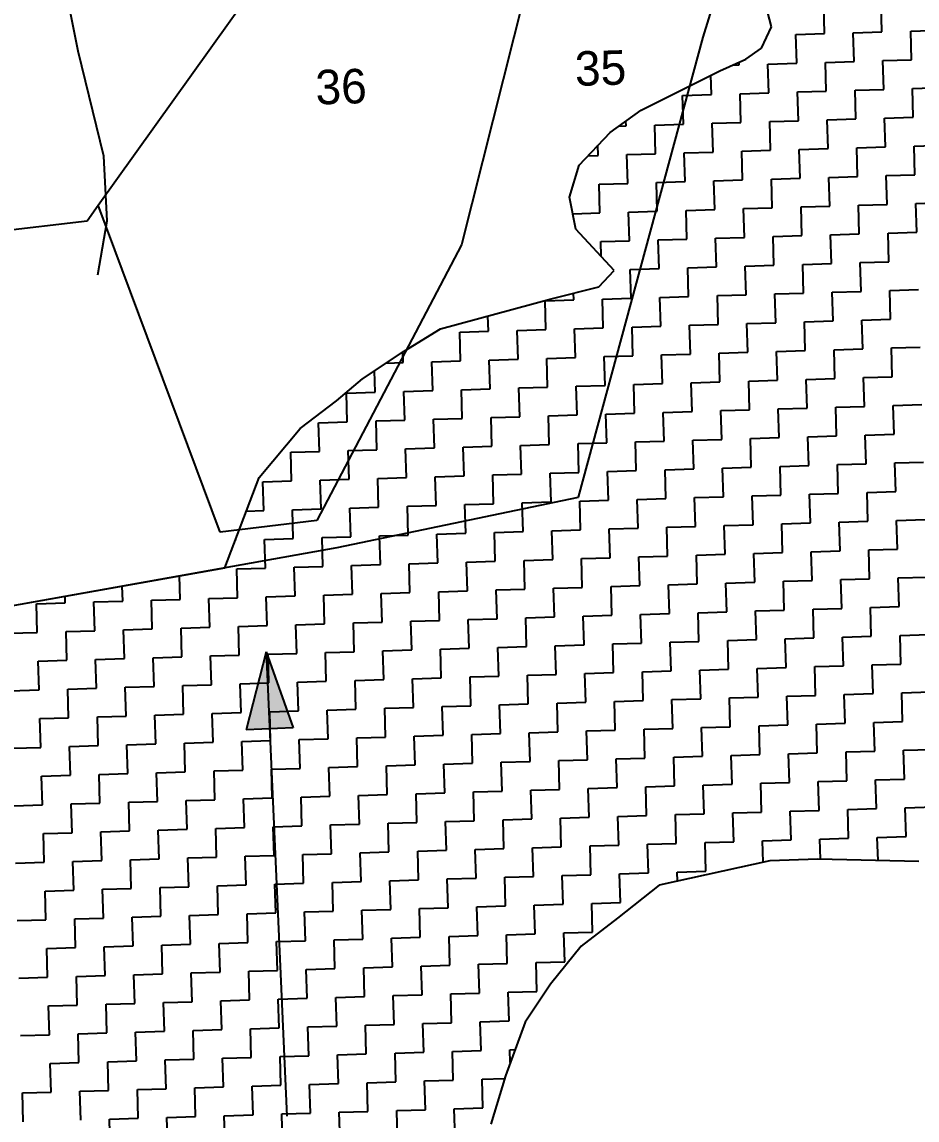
# Model space of a CAD drawing. Header units: metres. Extents: x 289662 to 290738, y 2016260 to 2018343.
# Drawn here: x 290261.8 to 290377.8, y 2016760.5 to 2016902.7 of the extents above; entities that cross this region are included whole.
import ezdxf
from ezdxf.enums import TextEntityAlignment as Align

# ---------------------------------------------------------------- set-up
doc = ezdxf.new("R2010")
doc.units = ezdxf.units.M
for name, color, linetype in [('LINE_WATER', 4, 'Continuous'), ('POLY_HATCH', 12, 'Continuous'), ('POLY_PARCEL', 6, 'Continuous'), ('TEXT_PARCEL', 7, 'Continuous')]:
    doc.layers.add(name, color=color, linetype=linetype)
doc.styles.add('TEXT_MAP', font='', dxfattribs={"height": 2.5})
doc.styles.get('TEXT_MAP').set_extended_font_data('Kruti Dev 050')

msp = doc.modelspace()

# ---------------------------------------------------------------- hatches: boundary and pattern name
h = msp.add_hatch(color=256)
h.paths.add_polyline_path([(290293.94, 2016811.14), (290296.99, 2016811.28), (290293.49, 2016821.13)])
h.paths.add_polyline_path([(290293.49, 2016821.13), (290290.88, 2016811.01), (290293.94, 2016811.14)])

# ---------------------------------------------------------------- linework, layer by layer
for points in [[(290293.49, 2016821.13), (290290.88, 2016811.01)], [(290293.49, 2016821.13), (290296.17, 2016760.95)], [(290293.49, 2016821.13), (290296.99, 2016811.28)], [(290296.99, 2016811.28), (290290.88, 2016811.01)]]:
    msp.add_lwpolyline(points)
at = {"layer": 'LINE_WATER'}
for p, q in [((290269.13, 2016898.96), (290267.41, 2016907.5)), ((290272.47, 2016885.35), (290269.13, 2016898.96)), ((290272.9, 2016876.95), (290272.47, 2016885.35)), ((290271.65, 2016869.97), (290272.9, 2016876.95))]:
    msp.add_line(p, q, dxfattribs=at)
at = {"layer": 'POLY_HATCH'}
for p, q in [((290358.98, 2016902.12), (290355.04, 2016917.05)), ((290357.68, 2016899.33), (290358.98, 2016902.12)), ((290355.66, 2016897.9), (290357.68, 2016899.33)), ((290352.26, 2016896.42), (290355.66, 2016897.9)), ((290342.09, 2016891.3), (290352.26, 2016896.42)), ((290338.04, 2016888.42), (290342.09, 2016891.3)), ((290334.04, 2016884.17), (290338.04, 2016888.42)), ((290332.79, 2016880.01), (290334.04, 2016884.17)), ((290333.6, 2016875.9), (290332.79, 2016880.01)), ((290338.58, 2016870.54), (290333.6, 2016875.9)), ((290336.58, 2016868.42), (290338.58, 2016870.54)), ((290330.43, 2016866.86), (290336.58, 2016868.42)), ((290316.08, 2016862.99), (290330.43, 2016866.86)), ((290311.35, 2016860.09), (290316.08, 2016862.99)), ((290305.95, 2016856.49), (290311.35, 2016860.09)), ((290302.59, 2016853.64), (290305.95, 2016856.49)), ((290297.88, 2016850.06), (290302.59, 2016853.64)), ((290292.56, 2016843.7), (290297.88, 2016850.06)), ((290288.14, 2016832.03), (290292.56, 2016843.7)), ((290260.43, 2016827.08), (290288.14, 2016832.03)), ((290358.77, 2016794.07), (290344.41, 2016790.89)), ((290364.96, 2016794.25), (290358.77, 2016794.07)), ((290378.05, 2016793.96), (290364.96, 2016794.25)), ((290344.41, 2016790.89), (290339.03, 2016786.6)), ((290339.03, 2016786.6), (290334.31, 2016783.01)), ((290334.31, 2016783.01), (290330.33, 2016778.08)), ((290330.33, 2016778.08), (290327.03, 2016773.16)), ((290327.03, 2016773.16), (290324.49, 2016766.2)), ((290324.49, 2016766.2), (290322.61, 2016759.95))]:
    msp.add_line(p, q, dxfattribs=at)
at = {"layer": 'POLY_HATCH', "linetype": 'Continuous'}
for p, q in [((290365.84, 2016901.22), (290365.73, 2016904.94)), ((290373.28, 2016901.44), (290373.17, 2016905.16)), ((290362.12, 2016901.1), (290365.84, 2016901.22)), ((290362.23, 2016897.38), (290362.12, 2016901.1)), ((290369.56, 2016901.33), (290373.28, 2016901.44)), ((290369.67, 2016897.6), (290369.56, 2016901.33)), ((290377.01, 2016901.55), (290380.73, 2016901.66)), ((290377.12, 2016897.83), (290377.01, 2016901.55)), ((290354.78, 2016897.16), (290354.77, 2016897.51)), ((290365.95, 2016897.49), (290369.67, 2016897.6)), ((290373.4, 2016897.72), (290377.12, 2016897.83)), ((290373.51, 2016893.99), (290373.4, 2016897.72)), ((290353.91, 2016897.13), (290354.78, 2016897.16)), ((290358.51, 2016897.27), (290362.23, 2016897.38)), ((290358.62, 2016893.55), (290358.51, 2016897.27)), ((290366.06, 2016893.77), (290365.95, 2016897.49)), ((290351.17, 2016893.32), (290351.1, 2016895.83)), ((290347.45, 2016893.21), (290351.17, 2016893.32)), ((290354.89, 2016893.44), (290358.62, 2016893.55)), ((290355.01, 2016889.71), (290354.89, 2016893.44)), ((290362.34, 2016893.66), (290366.06, 2016893.77)), ((290362.45, 2016889.94), (290362.34, 2016893.66)), ((290369.79, 2016893.88), (290373.51, 2016893.99)), ((290369.9, 2016890.16), (290369.79, 2016893.88)), ((290377.23, 2016894.11), (290380.95, 2016894.22)), ((290377.34, 2016890.38), (290377.23, 2016894.11)), ((290347.56, 2016889.49), (290347.45, 2016893.21)), ((290339.19, 2016889.24), (290340.12, 2016889.27)), ((290340.12, 2016889.27), (290340.1, 2016889.88)), ((290343.84, 2016889.38), (290347.56, 2016889.49)), ((290343.95, 2016885.66), (290343.84, 2016889.38)), ((290351.28, 2016889.6), (290355.01, 2016889.71)), ((290351.39, 2016885.88), (290351.28, 2016889.6)), ((290358.73, 2016889.83), (290362.45, 2016889.94)), ((290358.84, 2016886.1), (290358.73, 2016889.83)), ((290366.17, 2016890.05), (290369.9, 2016890.16)), ((290366.29, 2016886.33), (290366.17, 2016890.05)), ((290373.62, 2016890.27), (290377.34, 2016890.38)), ((290373.73, 2016886.55), (290373.62, 2016890.27)), ((290336.5, 2016885.43), (290336.46, 2016886.75)), ((290362.56, 2016886.21), (290366.29, 2016886.33)), ((290362.67, 2016882.49), (290362.56, 2016886.21)), ((290370.01, 2016886.44), (290373.73, 2016886.55)), ((290370.12, 2016882.71), (290370.01, 2016886.44)), ((290377.45, 2016886.66), (290381.18, 2016886.77)), ((290377.56, 2016882.94), (290377.45, 2016886.66)), ((290335.19, 2016885.39), (290336.5, 2016885.43)), ((290340.23, 2016885.54), (290343.95, 2016885.66)), ((290340.34, 2016881.82), (290340.23, 2016885.54)), ((290347.67, 2016885.77), (290351.39, 2016885.88)), ((290347.78, 2016882.05), (290347.67, 2016885.77)), ((290355.12, 2016885.99), (290358.84, 2016886.1)), ((290355.23, 2016882.27), (290355.12, 2016885.99)), ((290344.06, 2016881.93), (290347.78, 2016882.05)), ((290344.17, 2016878.21), (290344.06, 2016881.93)), ((290351.51, 2016882.16), (290355.23, 2016882.27)), ((290351.62, 2016878.43), (290351.51, 2016882.16)), ((290358.95, 2016882.38), (290362.67, 2016882.49)), ((290359.06, 2016878.66), (290358.95, 2016882.38)), ((290366.4, 2016882.6), (290370.12, 2016882.71)), ((290366.51, 2016878.88), (290366.4, 2016882.6)), ((290373.84, 2016882.83), (290377.56, 2016882.94)), ((290373.95, 2016879.1), (290373.84, 2016882.83)), ((290336.62, 2016881.71), (290340.34, 2016881.82)), ((290336.73, 2016877.99), (290336.62, 2016881.71)), ((290370.23, 2016878.99), (290373.95, 2016879.1)), ((290377.68, 2016879.21), (290381.4, 2016879.33)), ((290377.79, 2016875.49), (290377.68, 2016879.21)), ((290333.21, 2016877.88), (290336.73, 2016877.99)), ((290340.45, 2016878.1), (290344.17, 2016878.21)), ((290340.56, 2016874.38), (290340.45, 2016878.1)), ((290347.89, 2016878.32), (290351.62, 2016878.43)), ((290348.01, 2016874.6), (290347.89, 2016878.32)), ((290355.34, 2016878.55), (290359.06, 2016878.66)), ((290355.45, 2016874.82), (290355.34, 2016878.55)), ((290362.79, 2016878.77), (290366.51, 2016878.88)), ((290362.9, 2016875.05), (290362.79, 2016878.77)), ((290370.34, 2016875.27), (290370.23, 2016878.99)), ((290351.73, 2016874.71), (290355.45, 2016874.82)), ((290359.17, 2016874.93), (290362.9, 2016875.05)), ((290359.29, 2016871.21), (290359.17, 2016874.93)), ((290366.62, 2016875.16), (290370.34, 2016875.27)), ((290366.73, 2016871.43), (290366.62, 2016875.16)), ((290374.07, 2016875.38), (290377.79, 2016875.49)), ((290374.18, 2016871.66), (290374.07, 2016875.38)), ((290336.84, 2016874.27), (290340.56, 2016874.38)), ((290336.9, 2016872.35), (290336.84, 2016874.27)), ((290344.28, 2016874.49), (290348.01, 2016874.6)), ((290344.4, 2016870.77), (290344.28, 2016874.49)), ((290351.84, 2016870.99), (290351.73, 2016874.71)), ((290340.67, 2016870.65), (290344.4, 2016870.77)), ((290340.78, 2016866.93), (290340.67, 2016870.65)), ((290348.12, 2016870.88), (290351.84, 2016870.99)), ((290348.23, 2016867.15), (290348.12, 2016870.88)), ((290355.56, 2016871.1), (290359.29, 2016871.21)), ((290355.67, 2016867.38), (290355.56, 2016871.1)), ((290363.01, 2016871.32), (290366.73, 2016871.43)), ((290363.12, 2016867.6), (290363.01, 2016871.32)), ((290370.45, 2016871.55), (290374.18, 2016871.66)), ((290370.57, 2016867.82), (290370.45, 2016871.55)), ((290366.84, 2016867.71), (290370.57, 2016867.82)), ((290366.95, 2016863.99), (290366.84, 2016867.71)), ((290374.29, 2016867.93), (290378.01, 2016868.05)), ((290374.4, 2016864.21), (290374.29, 2016867.93)), ((290329.62, 2016866.6), (290333.34, 2016866.71)), ((290329.73, 2016862.87), (290329.62, 2016866.6)), ((290333.34, 2016866.71), (290333.31, 2016867.59)), ((290337.06, 2016866.82), (290340.78, 2016866.93)), ((290337.17, 2016863.1), (290337.06, 2016866.82)), ((290344.51, 2016867.04), (290348.23, 2016867.15)), ((290344.62, 2016863.32), (290344.51, 2016867.04)), ((290351.95, 2016867.27), (290355.67, 2016867.38)), ((290352.06, 2016863.54), (290351.95, 2016867.27)), ((290359.4, 2016867.49), (290363.12, 2016867.6)), ((290359.51, 2016863.77), (290359.4, 2016867.49)), ((290322.28, 2016862.65), (290322.22, 2016864.65)), ((290348.34, 2016863.43), (290352.06, 2016863.54)), ((290348.45, 2016859.71), (290348.34, 2016863.43)), ((290355.79, 2016863.65), (290359.51, 2016863.77)), ((290355.9, 2016859.93), (290355.79, 2016863.65)), ((290363.23, 2016863.88), (290366.95, 2016863.99)), ((290363.34, 2016860.16), (290363.23, 2016863.88)), ((290370.68, 2016864.1), (290374.4, 2016864.21)), ((290370.79, 2016860.38), (290370.68, 2016864.1)), ((290318.56, 2016862.54), (290322.28, 2016862.65)), ((290318.67, 2016858.82), (290318.56, 2016862.54)), ((290326, 2016862.76), (290329.73, 2016862.87)), ((290326.12, 2016859.04), (290326, 2016862.76)), ((290333.45, 2016862.99), (290337.17, 2016863.1)), ((290333.56, 2016859.26), (290333.45, 2016862.99)), ((290340.9, 2016863.21), (290344.62, 2016863.32)), ((290341.01, 2016859.49), (290340.9, 2016863.21)), ((290374.51, 2016860.49), (290378.23, 2016860.6)), ((290311.23, 2016858.59), (290311.18, 2016859.98)), ((290329.84, 2016859.15), (290333.56, 2016859.26)), ((290329.95, 2016855.43), (290329.84, 2016859.15)), ((290337.28, 2016859.37), (290341.01, 2016859.49)), ((290337.4, 2016855.65), (290337.28, 2016859.37)), ((290344.73, 2016859.6), (290348.45, 2016859.71)), ((290344.84, 2016855.87), (290344.73, 2016859.6)), ((290352.17, 2016859.82), (290355.9, 2016859.93)), ((290352.29, 2016856.1), (290352.17, 2016859.82)), ((290359.62, 2016860.04), (290363.34, 2016860.16)), ((290359.73, 2016856.32), (290359.62, 2016860.04)), ((290367.07, 2016860.27), (290370.79, 2016860.38)), ((290367.18, 2016856.54), (290367.07, 2016860.27)), ((290374.62, 2016856.77), (290374.51, 2016860.49)), ((290309, 2016858.53), (290311.23, 2016858.59)), ((290314.95, 2016858.71), (290318.67, 2016858.82)), ((290315.06, 2016854.98), (290314.95, 2016858.71)), ((290322.39, 2016858.93), (290326.12, 2016859.04)), ((290322.5, 2016855.21), (290322.39, 2016858.93)), ((290307.61, 2016854.76), (290307.53, 2016857.55)), ((290356.01, 2016856.21), (290359.73, 2016856.32)), ((290363.45, 2016856.43), (290367.18, 2016856.54)), ((290363.57, 2016852.71), (290363.45, 2016856.43)), ((290370.9, 2016856.66), (290374.62, 2016856.77)), ((290371.01, 2016852.93), (290370.9, 2016856.66)), ((290311.34, 2016854.87), (290315.06, 2016854.98)), ((290311.45, 2016851.15), (290311.34, 2016854.87)), ((290318.78, 2016855.09), (290322.5, 2016855.21)), ((290318.89, 2016851.37), (290318.78, 2016855.09)), ((290326.23, 2016855.32), (290329.95, 2016855.43)), ((290326.34, 2016851.59), (290326.23, 2016855.32)), ((290333.67, 2016855.54), (290337.4, 2016855.65)), ((290333.78, 2016851.82), (290333.67, 2016855.54)), ((290341.12, 2016855.76), (290344.84, 2016855.87)), ((290341.23, 2016852.04), (290341.12, 2016855.76)), ((290348.56, 2016855.99), (290352.29, 2016856.1)), ((290348.68, 2016852.26), (290348.56, 2016855.99)), ((290356.12, 2016852.49), (290356.01, 2016856.21)), ((290303.89, 2016854.65), (290307.61, 2016854.76)), ((290304, 2016850.93), (290303.89, 2016854.65)), ((290337.51, 2016851.93), (290341.23, 2016852.04)), ((290344.95, 2016852.15), (290348.68, 2016852.26)), ((290345.06, 2016848.43), (290344.95, 2016852.15)), ((290352.4, 2016852.38), (290356.12, 2016852.49)), ((290352.51, 2016848.65), (290352.4, 2016852.38)), ((290359.84, 2016852.6), (290363.57, 2016852.71)), ((290359.95, 2016848.88), (290359.84, 2016852.6)), ((290367.29, 2016852.82), (290371.01, 2016852.93)), ((290367.4, 2016849.1), (290367.29, 2016852.82)), ((290374.73, 2016853.04), (290378.46, 2016853.16)), ((290374.85, 2016849.32), (290374.73, 2016853.04)), ((290300.28, 2016850.81), (290304, 2016850.93)), ((290300.39, 2016847.09), (290300.28, 2016850.81)), ((290307.73, 2016851.04), (290311.45, 2016851.15)), ((290307.84, 2016847.31), (290307.73, 2016851.04)), ((290315.17, 2016851.26), (290318.89, 2016851.37)), ((290315.28, 2016847.54), (290315.17, 2016851.26)), ((290322.62, 2016851.48), (290326.34, 2016851.59)), ((290322.73, 2016847.76), (290322.62, 2016851.48)), ((290330.06, 2016851.71), (290333.78, 2016851.82)), ((290330.17, 2016847.98), (290330.06, 2016851.71)), ((290337.62, 2016848.21), (290337.51, 2016851.93)), ((290371.12, 2016849.21), (290374.85, 2016849.32)), ((290371.23, 2016845.49), (290371.12, 2016849.21)), ((290319.01, 2016847.65), (290322.73, 2016847.76)), ((290326.45, 2016847.87), (290330.17, 2016847.98)), ((290326.56, 2016844.15), (290326.45, 2016847.87)), ((290333.9, 2016848.1), (290337.62, 2016848.21)), ((290334.01, 2016844.37), (290333.9, 2016848.1)), ((290341.34, 2016848.32), (290345.06, 2016848.43)), ((290341.45, 2016844.6), (290341.34, 2016848.32)), ((290348.79, 2016848.54), (290352.51, 2016848.65)), ((290348.9, 2016844.82), (290348.79, 2016848.54)), ((290356.23, 2016848.76), (290359.95, 2016848.88)), ((290356.34, 2016845.04), (290356.23, 2016848.76)), ((290363.68, 2016848.99), (290367.4, 2016849.1)), ((290363.79, 2016845.26), (290363.68, 2016848.99)), ((290296.67, 2016846.98), (290300.39, 2016847.09)), ((290296.78, 2016843.26), (290296.67, 2016846.98)), ((290304.11, 2016847.2), (290307.84, 2016847.31)), ((290304.23, 2016843.48), (290304.11, 2016847.2)), ((290311.56, 2016847.43), (290315.28, 2016847.54)), ((290311.67, 2016843.7), (290311.56, 2016847.43)), ((290319.12, 2016843.93), (290319.01, 2016847.65)), ((290352.62, 2016844.93), (290356.34, 2016845.04)), ((290352.73, 2016841.21), (290352.62, 2016844.93)), ((290360.07, 2016845.15), (290363.79, 2016845.26)), ((290360.18, 2016841.43), (290360.07, 2016845.15)), ((290367.51, 2016845.38), (290371.23, 2016845.49)), ((290367.62, 2016841.65), (290367.51, 2016845.38)), ((290374.96, 2016845.6), (290378.68, 2016845.71)), ((290375.07, 2016841.88), (290374.96, 2016845.6)), ((290300.5, 2016843.37), (290304.23, 2016843.48)), ((290307.95, 2016843.59), (290311.67, 2016843.7)), ((290308.06, 2016839.87), (290307.95, 2016843.59)), ((290315.39, 2016843.82), (290319.12, 2016843.93)), ((290315.51, 2016840.09), (290315.39, 2016843.82)), ((290322.84, 2016844.04), (290326.56, 2016844.15)), ((290322.95, 2016840.32), (290322.84, 2016844.04)), ((290330.28, 2016844.26), (290334.01, 2016844.37)), ((290330.4, 2016840.54), (290330.28, 2016844.26)), ((290337.73, 2016844.48), (290341.45, 2016844.6)), ((290337.84, 2016840.76), (290337.73, 2016844.48)), ((290345.18, 2016844.71), (290348.9, 2016844.82)), ((290345.29, 2016840.98), (290345.18, 2016844.71)), ((290293.06, 2016843.15), (290296.78, 2016843.26)), ((290293.17, 2016839.42), (290293.06, 2016843.15)), ((290300.61, 2016839.65), (290300.5, 2016843.37)), ((290334.12, 2016840.65), (290337.84, 2016840.76)), ((290334.23, 2016836.93), (290334.12, 2016840.65)), ((290341.56, 2016840.87), (290345.29, 2016840.98)), ((290341.68, 2016837.15), (290341.56, 2016840.87)), ((290349.01, 2016841.1), (290352.73, 2016841.21)), ((290349.12, 2016837.37), (290349.01, 2016841.1)), ((290356.45, 2016841.32), (290360.18, 2016841.43)), ((290356.57, 2016837.6), (290356.45, 2016841.32)), ((290363.9, 2016841.54), (290367.62, 2016841.65)), ((290364.01, 2016837.82), (290363.9, 2016841.54)), ((290371.35, 2016841.76), (290375.07, 2016841.88)), ((290371.46, 2016838.04), (290371.35, 2016841.76)), ((290290.91, 2016839.36), (290293.17, 2016839.42)), ((290296.89, 2016839.53), (290300.61, 2016839.65)), ((290297, 2016835.81), (290296.89, 2016839.53)), ((290304.34, 2016839.76), (290308.06, 2016839.87)), ((290304.45, 2016836.04), (290304.34, 2016839.76)), ((290311.78, 2016839.98), (290315.51, 2016840.09)), ((290311.89, 2016836.26), (290311.78, 2016839.98)), ((290319.23, 2016840.2), (290322.95, 2016840.32)), ((290319.34, 2016836.48), (290319.23, 2016840.2)), ((290326.67, 2016840.43), (290330.4, 2016840.54)), ((290326.78, 2016836.7), (290326.67, 2016840.43)), ((290360.29, 2016837.71), (290364.01, 2016837.82)), ((290367.73, 2016837.93), (290371.46, 2016838.04)), ((290367.85, 2016834.21), (290367.73, 2016837.93)), ((290375.18, 2016838.15), (290378.9, 2016838.26)), ((290375.29, 2016834.43), (290375.18, 2016838.15)), ((290315.62, 2016836.37), (290319.34, 2016836.48)), ((290315.73, 2016832.65), (290315.62, 2016836.37)), ((290323.06, 2016836.59), (290326.78, 2016836.7)), ((290323.17, 2016832.87), (290323.06, 2016836.59)), ((290330.51, 2016836.82), (290334.23, 2016836.93)), ((290330.62, 2016833.09), (290330.51, 2016836.82)), ((290337.95, 2016837.04), (290341.68, 2016837.15)), ((290338.06, 2016833.32), (290337.95, 2016837.04)), ((290345.4, 2016837.26), (290349.12, 2016837.37)), ((290345.51, 2016833.54), (290345.4, 2016837.26)), ((290352.84, 2016837.48), (290356.57, 2016837.6)), ((290352.96, 2016833.76), (290352.84, 2016837.48)), ((290360.4, 2016833.98), (290360.29, 2016837.71)), ((290289.49, 2016835.59), (290289.56, 2016835.59)), ((290289.56, 2016835.59), (290289.55, 2016835.76)), ((290293.28, 2016835.7), (290297, 2016835.81)), ((290293.39, 2016831.98), (290293.28, 2016835.7)), ((290300.73, 2016835.92), (290304.45, 2016836.04)), ((290300.84, 2016832.2), (290300.73, 2016835.92)), ((290308.17, 2016836.15), (290311.89, 2016836.26)), ((290308.28, 2016832.42), (290308.17, 2016836.15)), ((290341.79, 2016833.43), (290345.51, 2016833.54)), ((290349.23, 2016833.65), (290352.96, 2016833.76)), ((290349.34, 2016829.93), (290349.23, 2016833.65)), ((290356.68, 2016833.87), (290360.4, 2016833.98)), ((290356.79, 2016830.15), (290356.68, 2016833.87)), ((290364.12, 2016834.1), (290367.85, 2016834.21)), ((290364.23, 2016830.37), (290364.12, 2016834.1)), ((290371.57, 2016834.32), (290375.29, 2016834.43)), ((290371.68, 2016830.6), (290371.57, 2016834.32)), ((290297.11, 2016832.09), (290300.84, 2016832.2)), ((290297.23, 2016828.37), (290297.11, 2016832.09)), ((290304.56, 2016832.31), (290308.28, 2016832.42)), ((290304.67, 2016828.59), (290304.56, 2016832.31)), ((290312.01, 2016832.54), (290315.73, 2016832.65)), ((290312.12, 2016828.81), (290312.01, 2016832.54)), ((290319.45, 2016832.76), (290323.17, 2016832.87)), ((290319.56, 2016829.04), (290319.45, 2016832.76)), ((290326.9, 2016832.98), (290330.62, 2016833.09)), ((290327.01, 2016829.26), (290326.9, 2016832.98)), ((290334.34, 2016833.2), (290338.06, 2016833.32)), ((290334.45, 2016829.48), (290334.34, 2016833.2)), ((290341.9, 2016829.7), (290341.79, 2016833.43)), ((290282.34, 2016827.92), (290282.24, 2016830.98)), ((290289.67, 2016831.87), (290293.39, 2016831.98)), ((290289.78, 2016828.14), (290289.67, 2016831.87)), ((290375.4, 2016830.71), (290379.13, 2016830.82)), ((290375.51, 2016826.99), (290375.4, 2016830.71)), ((290274.89, 2016827.7), (290274.83, 2016829.65)), ((290323.29, 2016829.15), (290327.01, 2016829.26)), ((290330.73, 2016829.37), (290334.45, 2016829.48)), ((290330.84, 2016825.65), (290330.73, 2016829.37)), ((290338.18, 2016829.59), (290341.9, 2016829.7)), ((290338.29, 2016825.87), (290338.18, 2016829.59)), ((290345.62, 2016829.82), (290349.34, 2016829.93)), ((290345.73, 2016826.09), (290345.62, 2016829.82)), ((290353.07, 2016830.04), (290356.79, 2016830.15)), ((290353.18, 2016826.32), (290353.07, 2016830.04)), ((290360.51, 2016830.26), (290364.23, 2016830.37)), ((290360.62, 2016826.54), (290360.51, 2016830.26)), ((290367.96, 2016830.48), (290371.68, 2016830.6)), ((290368.07, 2016826.76), (290367.96, 2016830.48)), ((290267.44, 2016827.48), (290267.42, 2016828.33)), ((290278.61, 2016827.81), (290282.34, 2016827.92)), ((290278.72, 2016824.09), (290278.61, 2016827.81)), ((290286.06, 2016828.03), (290289.78, 2016828.14)), ((290286.17, 2016824.31), (290286.06, 2016828.03)), ((290293.5, 2016828.26), (290297.23, 2016828.37)), ((290293.62, 2016824.53), (290293.5, 2016828.26)), ((290300.95, 2016828.48), (290304.67, 2016828.59)), ((290301.06, 2016824.76), (290300.95, 2016828.48)), ((290308.39, 2016828.7), (290312.12, 2016828.81)), ((290308.51, 2016824.98), (290308.39, 2016828.7)), ((290315.84, 2016828.92), (290319.56, 2016829.04)), ((290315.95, 2016825.2), (290315.84, 2016828.92)), ((290323.4, 2016825.42), (290323.29, 2016829.15)), ((290263.72, 2016827.36), (290267.44, 2016827.48)), ((290263.83, 2016823.64), (290263.72, 2016827.36)), ((290271.17, 2016827.59), (290274.89, 2016827.7)), ((290271.28, 2016823.86), (290271.17, 2016827.59)), ((290356.9, 2016826.43), (290360.62, 2016826.54)), ((290357.01, 2016822.71), (290356.9, 2016826.43)), ((290364.35, 2016826.65), (290368.07, 2016826.76)), ((290364.46, 2016822.93), (290364.35, 2016826.65)), ((290371.79, 2016826.87), (290375.51, 2016826.99)), ((290371.9, 2016823.15), (290371.79, 2016826.87)), ((290304.78, 2016824.87), (290308.51, 2016824.98)), ((290312.23, 2016825.09), (290315.95, 2016825.2)), ((290312.34, 2016821.37), (290312.23, 2016825.09)), ((290319.67, 2016825.31), (290323.4, 2016825.42)), ((290319.79, 2016821.59), (290319.67, 2016825.31)), ((290327.12, 2016825.54), (290330.84, 2016825.65)), ((290327.23, 2016821.81), (290327.12, 2016825.54)), ((290334.56, 2016825.76), (290338.29, 2016825.87)), ((290334.68, 2016822.04), (290334.56, 2016825.76)), ((290342.01, 2016825.98), (290345.73, 2016826.09)), ((290342.12, 2016822.26), (290342.01, 2016825.98)), ((290349.46, 2016826.2), (290353.18, 2016826.32)), ((290349.57, 2016822.48), (290349.46, 2016826.2)), ((290260.11, 2016823.53), (290263.83, 2016823.64)), ((290267.56, 2016823.75), (290271.28, 2016823.86)), ((290267.67, 2016820.03), (290267.56, 2016823.75)), ((290275, 2016823.98), (290278.72, 2016824.09)), ((290275.11, 2016820.25), (290275, 2016823.98)), ((290282.45, 2016824.2), (290286.17, 2016824.31)), ((290282.56, 2016820.48), (290282.45, 2016824.2)), ((290289.89, 2016824.42), (290293.62, 2016824.53)), ((290290, 2016820.7), (290289.89, 2016824.42)), ((290297.34, 2016824.64), (290301.06, 2016824.76)), ((290297.45, 2016820.92), (290297.34, 2016824.64)), ((290304.89, 2016821.14), (290304.78, 2016824.87)), ((290338.4, 2016822.15), (290342.12, 2016822.26)), ((290338.51, 2016818.43), (290338.4, 2016822.15)), ((290345.84, 2016822.37), (290349.57, 2016822.48)), ((290345.96, 2016818.65), (290345.84, 2016822.37)), ((290353.29, 2016822.59), (290357.01, 2016822.71)), ((290353.4, 2016818.87), (290353.29, 2016822.59)), ((290360.74, 2016822.82), (290364.46, 2016822.93)), ((290360.85, 2016819.09), (290360.74, 2016822.82)), ((290368.18, 2016823.04), (290371.9, 2016823.15)), ((290368.29, 2016819.32), (290368.18, 2016823.04)), ((290375.63, 2016823.26), (290379.35, 2016823.37)), ((290375.74, 2016819.54), (290375.63, 2016823.26)), ((290286.28, 2016820.59), (290290, 2016820.7)), ((290293.73, 2016820.81), (290297.45, 2016820.92)), ((290293.84, 2016817.09), (290293.73, 2016820.81)), ((290301.17, 2016821.03), (290304.89, 2016821.14)), ((290301.28, 2016817.31), (290301.17, 2016821.03)), ((290308.62, 2016821.26), (290312.34, 2016821.37)), ((290308.73, 2016817.53), (290308.62, 2016821.26)), ((290316.06, 2016821.48), (290319.79, 2016821.59)), ((290316.17, 2016817.76), (290316.06, 2016821.48)), ((290323.51, 2016821.7), (290327.23, 2016821.81)), ((290323.62, 2016817.98), (290323.51, 2016821.7)), ((290330.95, 2016821.92), (290334.68, 2016822.04)), ((290331.07, 2016818.2), (290330.95, 2016821.92)), ((290263.95, 2016819.92), (290267.67, 2016820.03)), ((290264.06, 2016816.2), (290263.95, 2016819.92)), ((290271.39, 2016820.14), (290275.11, 2016820.25)), ((290271.5, 2016816.42), (290271.39, 2016820.14)), ((290278.84, 2016820.36), (290282.56, 2016820.48)), ((290278.95, 2016816.64), (290278.84, 2016820.36)), ((290286.39, 2016816.86), (290286.28, 2016820.59)), ((290364.57, 2016819.21), (290368.29, 2016819.32)), ((290372.01, 2016819.43), (290375.74, 2016819.54)), ((290372.13, 2016815.71), (290372.01, 2016819.43)), ((290319.9, 2016817.87), (290323.62, 2016817.98)), ((290320.01, 2016814.15), (290319.9, 2016817.87)), ((290327.34, 2016818.09), (290331.07, 2016818.2)), ((290327.45, 2016814.37), (290327.34, 2016818.09)), ((290334.79, 2016818.31), (290338.51, 2016818.43)), ((290334.9, 2016814.59), (290334.79, 2016818.31)), ((290342.23, 2016818.54), (290345.96, 2016818.65)), ((290342.34, 2016814.81), (290342.23, 2016818.54)), ((290349.68, 2016818.76), (290353.4, 2016818.87)), ((290349.79, 2016815.04), (290349.68, 2016818.76)), ((290357.12, 2016818.98), (290360.85, 2016819.09)), ((290357.24, 2016815.26), (290357.12, 2016818.98)), ((290364.68, 2016815.48), (290364.57, 2016819.21)), ((290267.78, 2016816.31), (290271.5, 2016816.42)), ((290275.22, 2016816.53), (290278.95, 2016816.64)), ((290275.34, 2016812.81), (290275.22, 2016816.53)), ((290282.67, 2016816.75), (290286.39, 2016816.86)), ((290282.78, 2016813.03), (290282.67, 2016816.75)), ((290290.12, 2016816.98), (290293.84, 2016817.09)), ((290290.23, 2016813.25), (290290.12, 2016816.98)), ((290297.56, 2016817.2), (290301.28, 2016817.31)), ((290297.67, 2016813.48), (290297.56, 2016817.2)), ((290305.01, 2016817.42), (290308.73, 2016817.53)), ((290305.12, 2016813.7), (290305.01, 2016817.42)), ((290312.45, 2016817.64), (290316.17, 2016817.76)), ((290312.56, 2016813.92), (290312.45, 2016817.64)), ((290260.33, 2016816.08), (290264.06, 2016816.2)), ((290267.89, 2016812.58), (290267.78, 2016816.31)), ((290346.07, 2016814.93), (290349.79, 2016815.04)), ((290353.51, 2016815.15), (290357.24, 2016815.26)), ((290353.62, 2016811.43), (290353.51, 2016815.15)), ((290360.96, 2016815.37), (290364.68, 2016815.48)), ((290361.07, 2016811.65), (290360.96, 2016815.37)), ((290368.4, 2016815.59), (290372.13, 2016815.71)), ((290368.51, 2016811.87), (290368.4, 2016815.59)), ((290375.85, 2016815.82), (290379.57, 2016815.93)), ((290375.96, 2016812.09), (290375.85, 2016815.82)), ((290301.39, 2016813.59), (290305.12, 2016813.7)), ((290301.51, 2016809.86), (290301.39, 2016813.59)), ((290308.84, 2016813.81), (290312.56, 2016813.92)), ((290308.95, 2016810.09), (290308.84, 2016813.81)), ((290316.29, 2016814.03), (290320.01, 2016814.15)), ((290316.4, 2016810.31), (290316.29, 2016814.03)), ((290323.73, 2016814.26), (290327.45, 2016814.37)), ((290323.84, 2016810.53), (290323.73, 2016814.26)), ((290331.18, 2016814.48), (290334.9, 2016814.59)), ((290331.29, 2016810.76), (290331.18, 2016814.48)), ((290338.62, 2016814.7), (290342.34, 2016814.81)), ((290338.73, 2016810.98), (290338.62, 2016814.7)), ((290346.18, 2016811.2), (290346.07, 2016814.93)), ((290264.17, 2016812.47), (290267.89, 2016812.58)), ((290264.28, 2016808.75), (290264.17, 2016812.47)), ((290271.61, 2016812.7), (290275.34, 2016812.81)), ((290271.72, 2016808.97), (290271.61, 2016812.7)), ((290279.06, 2016812.92), (290282.78, 2016813.03)), ((290279.17, 2016809.2), (290279.06, 2016812.92)), ((290286.5, 2016813.14), (290290.23, 2016813.25)), ((290286.62, 2016809.42), (290286.5, 2016813.14)), ((290293.95, 2016813.36), (290297.67, 2016813.48)), ((290294.06, 2016809.64), (290293.95, 2016813.36)), ((290327.57, 2016810.65), (290331.29, 2016810.76)), ((290335.01, 2016810.87), (290338.73, 2016810.98)), ((290335.12, 2016807.15), (290335.01, 2016810.87)), ((290342.46, 2016811.09), (290346.18, 2016811.2)), ((290342.57, 2016807.37), (290342.46, 2016811.09)), ((290349.9, 2016811.31), (290353.62, 2016811.43)), ((290350.01, 2016807.59), (290349.9, 2016811.31)), ((290357.35, 2016811.54), (290361.07, 2016811.65)), ((290357.46, 2016807.81), (290357.35, 2016811.54)), ((290364.79, 2016811.76), (290368.51, 2016811.87)), ((290364.9, 2016808.04), (290364.79, 2016811.76)), ((290372.24, 2016811.98), (290375.96, 2016812.09)), ((290372.35, 2016808.26), (290372.24, 2016811.98)), ((290282.89, 2016809.31), (290286.62, 2016809.42)), ((290283, 2016805.58), (290282.89, 2016809.31)), ((290290.34, 2016809.53), (290294.06, 2016809.64)), ((290290.45, 2016805.81), (290290.34, 2016809.53)), ((290297.78, 2016809.75), (290301.51, 2016809.86)), ((290297.9, 2016806.03), (290297.78, 2016809.75)), ((290305.23, 2016809.98), (290308.95, 2016810.09)), ((290305.34, 2016806.25), (290305.23, 2016809.98)), ((290312.67, 2016810.2), (290316.4, 2016810.31)), ((290312.79, 2016806.48), (290312.67, 2016810.2)), ((290320.12, 2016810.42), (290323.84, 2016810.53)), ((290320.23, 2016806.7), (290320.12, 2016810.42)), ((290327.68, 2016806.92), (290327.57, 2016810.65)), ((290260.56, 2016808.64), (290264.28, 2016808.75)), ((290268, 2016808.86), (290271.72, 2016808.97)), ((290268.11, 2016805.14), (290268, 2016808.86)), ((290275.45, 2016809.08), (290279.17, 2016809.2)), ((290275.56, 2016805.36), (290275.45, 2016809.08)), ((290361.18, 2016807.93), (290364.9, 2016808.04)), ((290361.29, 2016804.2), (290361.18, 2016807.93)), ((290368.63, 2016808.15), (290372.35, 2016808.26)), ((290368.74, 2016804.43), (290368.63, 2016808.15)), ((290376.07, 2016808.37), (290379.79, 2016808.48)), ((290376.18, 2016804.65), (290376.07, 2016808.37)), ((290309.06, 2016806.37), (290312.79, 2016806.48)), ((290316.51, 2016806.59), (290320.23, 2016806.7)), ((290316.62, 2016802.87), (290316.51, 2016806.59)), ((290323.95, 2016806.81), (290327.68, 2016806.92)), ((290324.07, 2016803.09), (290323.95, 2016806.81)), ((290331.4, 2016807.03), (290335.12, 2016807.15)), ((290331.51, 2016803.31), (290331.4, 2016807.03)), ((290338.84, 2016807.26), (290342.57, 2016807.37)), ((290338.96, 2016803.53), (290338.84, 2016807.26)), ((290346.29, 2016807.48), (290350.01, 2016807.59)), ((290346.4, 2016803.76), (290346.29, 2016807.48)), ((290353.74, 2016807.7), (290357.46, 2016807.81)), ((290353.85, 2016803.98), (290353.74, 2016807.7)), ((290264.39, 2016805.03), (290268.11, 2016805.14)), ((290264.5, 2016801.3), (290264.39, 2016805.03)), ((290271.84, 2016805.25), (290275.56, 2016805.36)), ((290271.95, 2016801.53), (290271.84, 2016805.25)), ((290279.28, 2016805.47), (290283, 2016805.58)), ((290279.39, 2016801.75), (290279.28, 2016805.47)), ((290286.73, 2016805.7), (290290.45, 2016805.81)), ((290286.84, 2016801.97), (290286.73, 2016805.7)), ((290294.17, 2016805.92), (290297.9, 2016806.03)), ((290294.28, 2016802.2), (290294.17, 2016805.92)), ((290301.62, 2016806.14), (290305.34, 2016806.25)), ((290301.73, 2016802.42), (290301.62, 2016806.14)), ((290309.17, 2016802.64), (290309.06, 2016806.37)), ((290342.68, 2016803.65), (290346.4, 2016803.76)), ((290342.79, 2016799.92), (290342.68, 2016803.65)), ((290350.12, 2016803.87), (290353.85, 2016803.98)), ((290350.24, 2016800.15), (290350.12, 2016803.87)), ((290357.57, 2016804.09), (290361.29, 2016804.2)), ((290357.68, 2016800.37), (290357.57, 2016804.09)), ((290365.02, 2016804.31), (290368.74, 2016804.43)), ((290365.13, 2016800.59), (290365.02, 2016804.31)), ((290372.46, 2016804.54), (290376.18, 2016804.65)), ((290372.57, 2016800.81), (290372.46, 2016804.54)), ((290290.56, 2016802.09), (290294.28, 2016802.2)), ((290298.01, 2016802.31), (290301.73, 2016802.42)), ((290298.12, 2016798.59), (290298.01, 2016802.31)), ((290305.45, 2016802.53), (290309.17, 2016802.64)), ((290305.56, 2016798.81), (290305.45, 2016802.53)), ((290312.9, 2016802.75), (290316.62, 2016802.87)), ((290313.01, 2016799.03), (290312.9, 2016802.75)), ((290320.34, 2016802.98), (290324.07, 2016803.09)), ((290320.45, 2016799.25), (290320.34, 2016802.98)), ((290327.79, 2016803.2), (290331.51, 2016803.31)), ((290327.9, 2016799.48), (290327.79, 2016803.2)), ((290335.23, 2016803.42), (290338.96, 2016803.53)), ((290335.35, 2016799.7), (290335.23, 2016803.42)), ((290260.78, 2016801.19), (290264.5, 2016801.3)), ((290268.23, 2016801.42), (290271.95, 2016801.53)), ((290268.34, 2016797.69), (290268.23, 2016801.42)), ((290275.67, 2016801.64), (290279.39, 2016801.75)), ((290275.78, 2016797.92), (290275.67, 2016801.64)), ((290283.12, 2016801.86), (290286.84, 2016801.97)), ((290283.23, 2016798.14), (290283.12, 2016801.86)), ((290290.67, 2016798.36), (290290.56, 2016802.09)), ((290368.85, 2016800.7), (290372.57, 2016800.81)), ((290376.29, 2016800.93), (290380.02, 2016801.04)), ((290376.41, 2016797.2), (290376.29, 2016800.93)), ((290324.18, 2016799.37), (290327.9, 2016799.48)), ((290324.29, 2016795.64), (290324.18, 2016799.37)), ((290331.62, 2016799.59), (290335.35, 2016799.7)), ((290331.73, 2016795.87), (290331.62, 2016799.59)), ((290339.07, 2016799.81), (290342.79, 2016799.92)), ((290339.18, 2016796.09), (290339.07, 2016799.81)), ((290346.51, 2016800.03), (290350.24, 2016800.15)), ((290346.62, 2016796.31), (290346.51, 2016800.03)), ((290353.96, 2016800.26), (290357.68, 2016800.37)), ((290354.07, 2016796.53), (290353.96, 2016800.26)), ((290361.4, 2016800.48), (290365.13, 2016800.59)), ((290361.52, 2016796.76), (290361.4, 2016800.48)), ((290368.96, 2016796.98), (290368.85, 2016800.7)), ((290272.06, 2016797.81), (290275.78, 2016797.92)), ((290279.5, 2016798.03), (290283.23, 2016798.14)), ((290279.62, 2016794.31), (290279.5, 2016798.03)), ((290286.95, 2016798.25), (290290.67, 2016798.36)), ((290287.06, 2016794.53), (290286.95, 2016798.25)), ((290294.4, 2016798.47), (290298.12, 2016798.59)), ((290294.51, 2016794.75), (290294.4, 2016798.47)), ((290301.84, 2016798.7), (290305.56, 2016798.81)), ((290301.95, 2016794.97), (290301.84, 2016798.7)), ((290309.29, 2016798.92), (290313.01, 2016799.03)), ((290309.4, 2016795.2), (290309.29, 2016798.92)), ((290316.73, 2016799.14), (290320.45, 2016799.25)), ((290316.84, 2016795.42), (290316.73, 2016799.14)), ((290264.61, 2016797.58), (290268.34, 2016797.69)), ((290264.73, 2016793.86), (290264.61, 2016797.58)), ((290272.17, 2016794.08), (290272.06, 2016797.81)), ((290350.35, 2016796.42), (290354.07, 2016796.53)), ((290357.79, 2016796.65), (290361.52, 2016796.76)), ((290357.88, 2016793.87), (290357.79, 2016796.65)), ((290365.24, 2016796.87), (290368.96, 2016796.98)), ((290365.32, 2016794.25), (290365.24, 2016796.87)), ((290372.68, 2016797.09), (290376.41, 2016797.2)), ((290372.77, 2016794.08), (290372.68, 2016797.09)), ((290305.68, 2016795.09), (290309.4, 2016795.2)), ((290305.79, 2016791.36), (290305.68, 2016795.09)), ((290313.12, 2016795.31), (290316.84, 2016795.42)), ((290313.23, 2016791.59), (290313.12, 2016795.31)), ((290320.57, 2016795.53), (290324.29, 2016795.64)), ((290320.68, 2016791.81), (290320.57, 2016795.53)), ((290328.01, 2016795.75), (290331.73, 2016795.87)), ((290328.12, 2016792.03), (290328.01, 2016795.75)), ((290335.46, 2016795.98), (290339.18, 2016796.09)), ((290335.57, 2016792.25), (290335.46, 2016795.98)), ((290342.9, 2016796.2), (290346.62, 2016796.31)), ((290343.01, 2016792.48), (290342.9, 2016796.2)), ((290350.46, 2016792.7), (290350.35, 2016796.42)), ((290261, 2016793.75), (290264.73, 2016793.86)), ((290268.45, 2016793.97), (290272.17, 2016794.08)), ((290268.56, 2016790.25), (290268.45, 2016793.97)), ((290275.89, 2016794.19), (290279.62, 2016794.31)), ((290276.01, 2016790.47), (290275.89, 2016794.19)), ((290283.34, 2016794.42), (290287.06, 2016794.53)), ((290283.45, 2016790.69), (290283.34, 2016794.42)), ((290290.78, 2016794.64), (290294.51, 2016794.75)), ((290290.9, 2016790.92), (290290.78, 2016794.64)), ((290298.23, 2016794.86), (290301.95, 2016794.97)), ((290298.34, 2016791.14), (290298.23, 2016794.86)), ((290331.85, 2016792.14), (290335.57, 2016792.25)), ((290339.29, 2016792.37), (290343.01, 2016792.48)), ((290339.4, 2016788.64), (290339.29, 2016792.37)), ((290346.74, 2016792.59), (290350.46, 2016792.7)), ((290346.77, 2016791.41), (290346.74, 2016792.59)), ((290287.17, 2016790.81), (290290.9, 2016790.92)), ((290287.28, 2016787.08), (290287.17, 2016790.81)), ((290294.62, 2016791.03), (290298.34, 2016791.14)), ((290294.73, 2016787.31), (290294.62, 2016791.03)), ((290302.06, 2016791.25), (290305.79, 2016791.36)), ((290302.18, 2016787.53), (290302.06, 2016791.25)), ((290309.51, 2016791.47), (290313.23, 2016791.59)), ((290309.62, 2016787.75), (290309.51, 2016791.47)), ((290316.95, 2016791.7), (290320.68, 2016791.81)), ((290317.07, 2016787.97), (290316.95, 2016791.7)), ((290324.4, 2016791.92), (290328.12, 2016792.03)), ((290324.51, 2016788.2), (290324.4, 2016791.92)), ((290331.96, 2016788.42), (290331.85, 2016792.14)), ((290264.84, 2016790.14), (290268.56, 2016790.25)), ((290264.95, 2016786.41), (290264.84, 2016790.14)), ((290272.28, 2016790.36), (290276.01, 2016790.47)), ((290272.39, 2016786.64), (290272.28, 2016790.36)), ((290279.73, 2016790.58), (290283.45, 2016790.69)), ((290279.84, 2016786.86), (290279.73, 2016790.58)), ((290313.34, 2016787.86), (290317.07, 2016787.97)), ((290320.79, 2016788.09), (290324.51, 2016788.2)), ((290320.9, 2016784.36), (290320.79, 2016788.09)), ((290328.23, 2016788.31), (290331.96, 2016788.42)), ((290328.35, 2016784.59), (290328.23, 2016788.31)), ((290335.68, 2016788.53), (290339.4, 2016788.64)), ((290335.79, 2016784.81), (290335.68, 2016788.53)), ((290268.67, 2016786.53), (290272.39, 2016786.64)), ((290276.12, 2016786.75), (290279.84, 2016786.86)), ((290276.23, 2016783.03), (290276.12, 2016786.75)), ((290283.56, 2016786.97), (290287.28, 2016787.08)), ((290283.67, 2016783.25), (290283.56, 2016786.97)), ((290291.01, 2016787.19), (290294.73, 2016787.31)), ((290291.12, 2016783.47), (290291.01, 2016787.19)), ((290298.45, 2016787.42), (290302.18, 2016787.53)), ((290298.56, 2016783.69), (290298.45, 2016787.42)), ((290305.9, 2016787.64), (290309.62, 2016787.75)), ((290306.01, 2016783.92), (290305.9, 2016787.64)), ((290313.45, 2016784.14), (290313.34, 2016787.86)), ((290261.23, 2016786.3), (290264.95, 2016786.41)), ((290268.78, 2016782.8), (290268.67, 2016786.53)), ((290294.84, 2016783.58), (290298.56, 2016783.69)), ((290302.29, 2016783.81), (290306.01, 2016783.92)), ((290302.4, 2016780.08), (290302.29, 2016783.81)), ((290309.73, 2016784.03), (290313.45, 2016784.14)), ((290309.84, 2016780.31), (290309.73, 2016784.03)), ((290317.18, 2016784.25), (290320.9, 2016784.36)), ((290317.29, 2016780.53), (290317.18, 2016784.25)), ((290324.62, 2016784.48), (290328.35, 2016784.59)), ((290324.73, 2016780.75), (290324.62, 2016784.48)), ((290332.07, 2016784.7), (290335.79, 2016784.81)), ((290332.18, 2016780.98), (290332.07, 2016784.7)), ((290265.06, 2016782.69), (290268.78, 2016782.8)), ((290265.17, 2016778.97), (290265.06, 2016782.69)), ((290272.51, 2016782.91), (290276.23, 2016783.03)), ((290272.62, 2016779.19), (290272.51, 2016782.91)), ((290279.95, 2016783.14), (290283.67, 2016783.25)), ((290280.06, 2016779.41), (290279.95, 2016783.14)), ((290287.4, 2016783.36), (290291.12, 2016783.47)), ((290287.51, 2016779.64), (290287.4, 2016783.36)), ((290294.95, 2016779.86), (290294.84, 2016783.58)), ((290328.46, 2016780.86), (290332.18, 2016780.98)), ((290328.57, 2016777.14), (290328.46, 2016780.86)), ((290283.78, 2016779.53), (290287.51, 2016779.64)), ((290283.9, 2016775.8), (290283.78, 2016779.53)), ((290291.23, 2016779.75), (290294.95, 2016779.86)), ((290291.34, 2016776.03), (290291.23, 2016779.75)), ((290298.68, 2016779.97), (290302.4, 2016780.08)), ((290298.79, 2016776.25), (290298.68, 2016779.97)), ((290306.12, 2016780.19), (290309.84, 2016780.31)), ((290306.23, 2016776.47), (290306.12, 2016780.19)), ((290313.57, 2016780.42), (290317.29, 2016780.53)), ((290313.68, 2016776.7), (290313.57, 2016780.42)), ((290321.01, 2016780.64), (290324.73, 2016780.75)), ((290321.12, 2016776.92), (290321.01, 2016780.64)), ((290261.45, 2016778.86), (290265.17, 2016778.97)), ((290268.89, 2016779.08), (290272.62, 2016779.19)), ((290269.01, 2016775.36), (290268.89, 2016779.08)), ((290276.34, 2016779.3), (290280.06, 2016779.41)), ((290276.45, 2016775.58), (290276.34, 2016779.3)), ((290309.96, 2016776.58), (290313.68, 2016776.7)), ((290310.07, 2016772.86), (290309.96, 2016776.58)), ((290317.4, 2016776.81), (290321.12, 2016776.92)), ((290317.51, 2016773.08), (290317.4, 2016776.81)), ((290324.85, 2016777.03), (290328.57, 2016777.14)), ((290324.96, 2016773.31), (290324.85, 2016777.03)), ((290265.28, 2016775.25), (290269.01, 2016775.36)), ((290265.39, 2016771.52), (290265.28, 2016775.25)), ((290272.73, 2016775.47), (290276.45, 2016775.58)), ((290272.84, 2016771.75), (290272.73, 2016775.47)), ((290280.17, 2016775.69), (290283.9, 2016775.8)), ((290280.29, 2016771.97), (290280.17, 2016775.69)), ((290287.62, 2016775.91), (290291.34, 2016776.03)), ((290287.73, 2016772.19), (290287.62, 2016775.91)), ((290295.06, 2016776.14), (290298.79, 2016776.25)), ((290295.18, 2016772.42), (290295.06, 2016776.14)), ((290302.51, 2016776.36), (290306.23, 2016776.47)), ((290302.62, 2016772.64), (290302.51, 2016776.36)), ((290291.45, 2016772.3), (290295.18, 2016772.42)), ((290298.9, 2016772.53), (290302.62, 2016772.64)), ((290299.01, 2016768.8), (290298.9, 2016772.53)), ((290306.34, 2016772.75), (290310.07, 2016772.86)), ((290306.46, 2016769.03), (290306.34, 2016772.75)), ((290313.79, 2016772.97), (290317.51, 2016773.08)), ((290313.9, 2016769.25), (290313.79, 2016772.97)), ((290321.23, 2016773.2), (290324.96, 2016773.31)), ((290321.35, 2016769.47), (290321.23, 2016773.2)), ((290261.67, 2016771.41), (290265.39, 2016771.52)), ((290269.12, 2016771.63), (290272.84, 2016771.75)), ((290269.23, 2016767.91), (290269.12, 2016771.63)), ((290276.56, 2016771.86), (290280.29, 2016771.97)), ((290276.67, 2016768.14), (290276.56, 2016771.86)), ((290284.01, 2016772.08), (290287.73, 2016772.19)), ((290284.12, 2016768.36), (290284.01, 2016772.08)), ((290291.56, 2016768.58), (290291.45, 2016772.3)), ((290317.62, 2016769.36), (290321.35, 2016769.47)), ((290325.07, 2016769.58), (290325.73, 2016769.6)), ((290325.12, 2016767.93), (290325.07, 2016769.58)), ((290272.95, 2016768.02), (290276.67, 2016768.14)), ((290280.4, 2016768.25), (290284.12, 2016768.36)), ((290280.51, 2016764.52), (290280.4, 2016768.25)), ((290287.84, 2016768.47), (290291.56, 2016768.58)), ((290287.95, 2016764.75), (290287.84, 2016768.47)), ((290295.29, 2016768.69), (290299.01, 2016768.8)), ((290295.4, 2016764.97), (290295.29, 2016768.69)), ((290302.73, 2016768.92), (290306.46, 2016769.03)), ((290302.84, 2016765.19), (290302.73, 2016768.92)), ((290310.18, 2016769.14), (290313.9, 2016769.25)), ((290310.29, 2016765.42), (290310.18, 2016769.14)), ((290317.73, 2016765.64), (290317.62, 2016769.36)), ((290265.51, 2016767.8), (290269.23, 2016767.91)), ((290265.62, 2016764.08), (290265.51, 2016767.8)), ((290273.06, 2016764.3), (290272.95, 2016768.02)), ((290306.57, 2016765.3), (290310.29, 2016765.42)), ((290306.68, 2016761.58), (290306.57, 2016765.3)), ((290314.01, 2016765.53), (290317.73, 2016765.64)), ((290314.12, 2016761.8), (290314.01, 2016765.53)), ((290321.46, 2016765.75), (290324.38, 2016765.84)), ((290321.57, 2016762.03), (290321.46, 2016765.75)), ((290261.89, 2016763.97), (290265.62, 2016764.08)), ((290262.01, 2016760.24), (290261.89, 2016763.97)), ((290269.34, 2016764.19), (290273.06, 2016764.3)), ((290269.45, 2016760.47), (290269.34, 2016764.19)), ((290276.79, 2016764.41), (290280.51, 2016764.52)), ((290276.9, 2016760.69), (290276.79, 2016764.41)), ((290284.23, 2016764.64), (290287.95, 2016764.75)), ((290284.34, 2016760.91), (290284.23, 2016764.64)), ((290291.68, 2016764.86), (290295.4, 2016764.97)), ((290291.79, 2016761.14), (290291.68, 2016764.86)), ((290299.12, 2016765.08), (290302.84, 2016765.19)), ((290299.23, 2016761.36), (290299.12, 2016765.08)), ((290288.06, 2016761.02), (290291.79, 2016761.14)), ((290288.18, 2016757.3), (290288.06, 2016761.02)), ((290295.51, 2016761.25), (290299.23, 2016761.36)), ((290295.62, 2016757.52), (290295.51, 2016761.25)), ((290302.96, 2016761.47), (290306.68, 2016761.58)), ((290303.07, 2016757.75), (290302.96, 2016761.47)), ((290310.4, 2016761.69), (290314.12, 2016761.8)), ((290310.51, 2016757.97), (290310.4, 2016761.69)), ((290317.85, 2016761.92), (290321.57, 2016762.03)), ((290317.96, 2016758.19), (290317.85, 2016761.92)), ((290273.17, 2016760.58), (290276.9, 2016760.69)), ((290273.29, 2016756.86), (290273.17, 2016760.58)), ((290280.62, 2016760.8), (290284.34, 2016760.91)), ((290280.73, 2016757.08), (290280.62, 2016760.8))]:
    msp.add_line(p, q, dxfattribs=at)
at = {"layer": 'POLY_PARCEL'}
for p, q in [((290271.7, 2016878.98), (290300.58, 2016919.32)), ((290350.13, 2016900.74), (290355.04, 2016917.05)), ((290327.84, 2016909.83), (290318.81, 2016873.85)), ((290333.94, 2016841.18), (290350.13, 2016900.74)), ((290270.27, 2016876.98), (290271.7, 2016878.98)), ((290287.53, 2016836.65), (290271.7, 2016878.98)), ((290250.79, 2016874.7), (290270.27, 2016876.98)), ((290318.81, 2016873.85), (290300.07, 2016838.15)), ((290302.68, 2016834.63), (290333.94, 2016841.18)), ((290300.07, 2016838.15), (290287.53, 2016836.65)), ((290260.43, 2016827.08), (290302.68, 2016834.63))]:
    msp.add_line(p, q, dxfattribs=at)

# ---------------------------------------------------------------- texts
at = {"layer": 'TEXT_PARCEL', "style": 'TEXT_MAP'}
for s, p in [('35', (290336.81, 2016896.77)), ('36', (290303.19, 2016894.36))]:
    msp.add_text(s, height=4.469, rotation=1.7152, dxfattribs=at).set_placement(p, align=Align.MIDDLE)

doc.saveas('drawing.dxf')
